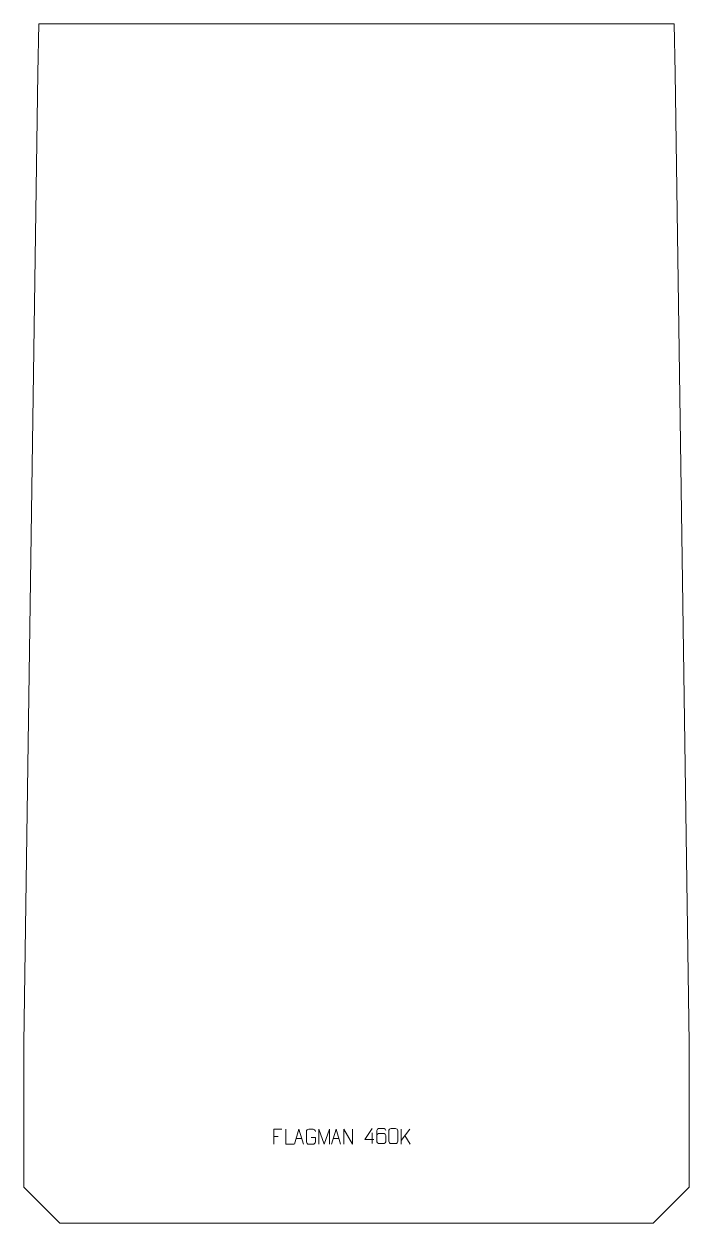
# Model space of a CAD drawing. Header units: millimetres. Extents: x -555 to 555, y -1770 to 230.
import ezdxf

# ---------------------------------------------------------------- set-up
doc = ezdxf.new("R2010")
doc.units = ezdxf.units.MM
doc.header["$MEASUREMENT"] = 0
doc.layers.add('layer 1', color=7, linetype='Continuous')

msp = doc.modelspace()

# ---------------------------------------------------------------- linework, layer by layer
at = {"layer": 'layer 1', "color": 242, "lineweight": 9}
msp.add_open_spline([(495.0002, -1769.9989), (495.0002, -1769.9989), (-495.0002, -1769.9989), (-495.0002, -1769.9989), (-495.0002, -1769.9989), (-495.0002, -1769.9989), (-554.9998, -1709.9994), (-554.9998, -1709.9994), (-554.9998, -1709.9994), (-554.9998, -1709.9994), (-554.9998, -1469.9985), (-554.9998, -1469.9985), (-554.9998, -1469.9985), (-554.9998, -1469.9985), (-531.7561, 147.7094), (-531.7561, 147.7094), (-531.7561, 147.7094), (-531.7561, 147.7094), (-530.4412, 230.0001), (-530.4412, 230.0001), (-530.4412, 230.0001), (-530.4412, 230.0001), (530.4392, 230.0001), (530.4392, 230.0001), (530.4392, 230.0001), (530.4392, 230.0001), (531.7576, 147.7094), (531.7576, 147.7094), (531.7576, 147.7094), (531.7576, 147.7094), (554.9998, -1469.9985), (554.9998, -1469.9985), (554.9998, -1469.9985), (554.9998, -1469.9985), (554.9998, -1709.9994), (554.9998, -1709.9994), (554.9998, -1709.9994), (554.9998, -1709.9994), (495.0002, -1769.9989), (495.0002, -1769.9989)], degree=3, knots=[0, 0, 0, 0, 0.090909091, 0.090909091, 0.090909091, 0.090909091, 0.181818182, 0.181818182, 0.181818182, 0.181818182, 0.272727273, 0.272727273, 0.272727273, 0.272727273, 0.363636364, 0.363636364, 0.363636364, 0.363636364, 0.454545455, 0.454545455, 0.454545455, 0.454545455, 0.545454545, 0.545454545, 0.545454545, 0.545454545, 0.636363636, 0.636363636, 0.636363636, 0.636363636, 0.727272727, 0.727272727, 0.727272727, 0.727272727, 0.818181818, 0.818181818, 0.818181818, 0.818181818, 1, 1, 1, 1], dxfattribs=at)
at = {"layer": 'layer 1', "color": 250, "lineweight": 9}
for points, knots in [([(-124.8745, -1613.5341), (-124.8745, -1613.5341), (-137.7485, -1613.5341), (-137.7485, -1613.5341), (-137.7485, -1613.5341), (-137.7485, -1613.5341), (-137.7485, -1638.4877), (-137.7485, -1638.4877)], [0, 0, 0, 0, 0.333333333, 0.333333333, 0.333333333, 0.333333333, 1, 1, 1, 1]), ([(-104.837, -1638.4877), (-104.837, -1638.4877), (-117.7861, -1638.4877), (-117.7861, -1638.4877), (-117.7861, -1638.4877), (-117.7861, -1638.4877), (-117.7861, -1613.5341), (-117.7861, -1613.5341)], [0, 0, 0, 0, 0.333333333, 0.333333333, 0.333333333, 0.333333333, 1, 1, 1, 1]), ([(-103.5299, -1638.4876), (-103.5299, -1638.4876), (-96.1589, -1613.5341), (-96.1589, -1613.5341), (-96.1589, -1613.5341), (-96.1589, -1613.5341), (-88.589, -1638.4876), (-88.589, -1638.4876)], [0, 0, 0, 0, 0.333333333, 0.333333333, 0.333333333, 0.333333333, 1, 1, 1, 1]), ([(-75.8045, -1627.5019), (-75.8045, -1627.5019), (-68.6364, -1627.5019), (-68.6364, -1627.5019), (-68.6364, -1627.5019), (-68.6364, -1627.5019), (-68.6364, -1634.67), (-68.6364, -1634.67), (-68.6364, -1634.67), (-68.7761, -1636.9934), (-70.4533, -1638.473), (-72.6011, -1638.4838), (-72.6011, -1638.4838), (-74.9329, -1638.4834), (-77.2649, -1638.4834), (-79.5964, -1638.4838), (-79.5964, -1638.4838), (-81.5213, -1638.5892), (-83.4935, -1636.7047), (-83.4823, -1634.6874), (-83.4823, -1634.6874), (-83.4819, -1628.9173), (-83.4819, -1623.1476), (-83.4823, -1617.3783), (-83.4823, -1617.3783), (-83.4781, -1615.2402), (-81.7313, -1613.521), (-79.579, -1613.5344), (-79.579, -1613.5344), (-77.2533, -1613.5344), (-74.9272, -1613.5344), (-72.6011, -1613.5344), (-72.6011, -1613.5344), (-70.6544, -1613.499), (-68.663, -1614.9905), (-68.6364, -1617.4282)], [0, 0, 0, 0, 0.1, 0.1, 0.1, 0.1, 0.2, 0.2, 0.2, 0.2, 0.3, 0.3, 0.3, 0.3, 0.4, 0.4, 0.4, 0.4, 0.5, 0.5, 0.5, 0.5, 0.6, 0.6, 0.6, 0.6, 0.7, 0.7, 0.7, 0.7, 0.8, 0.8, 0.8, 0.8, 1, 1, 1, 1]), ([(-62.9019, -1638.4898), (-62.9019, -1638.4898), (-62.9019, -1613.5319), (-62.9019, -1613.5319), (-62.9019, -1613.5319), (-62.9019, -1613.5319), (-53.9768, -1638.4898), (-53.9768, -1638.4898), (-53.9768, -1638.4898), (-53.9768, -1638.4898), (-45.2169, -1613.5324), (-45.2169, -1613.5324), (-45.2169, -1613.5324), (-45.2169, -1613.5324), (-45.2169, -1638.4898), (-45.2169, -1638.4898)], [0, 0, 0, 0, 0.2, 0.2, 0.2, 0.2, 0.4, 0.4, 0.4, 0.4, 0.6, 0.6, 0.6, 0.6, 1, 1, 1, 1]), ([(-41.5299, -1638.4876), (-41.5299, -1638.4876), (-34.1589, -1613.5341), (-34.1589, -1613.5341), (-34.1589, -1613.5341), (-34.1589, -1613.5341), (-26.589, -1638.4876), (-26.589, -1638.4876)], [0, 0, 0, 0, 0.333333333, 0.333333333, 0.333333333, 0.333333333, 1, 1, 1, 1]), ([(-21.3868, -1638.4876), (-21.3868, -1638.4876), (-21.3868, -1613.5341), (-21.3868, -1613.5341), (-21.3868, -1613.5341), (-21.3868, -1613.5341), (-6.732, -1638.4876), (-6.732, -1638.4876), (-6.732, -1638.4876), (-6.732, -1638.4876), (-6.732, -1613.5341), (-6.732, -1613.5341)], [0, 0, 0, 0, 0.25, 0.25, 0.25, 0.25, 0.5, 0.5, 0.5, 0.5, 1, 1, 1, 1]), ([(28.8847, -1630.5999), (28.8847, -1630.5999), (14.063, -1630.5999), (14.063, -1630.5999), (14.063, -1630.5999), (14.063, -1630.5999), (25.9406, -1612.5294), (25.9406, -1612.5294)], [0, 0, 0, 0, 0.333333333, 0.333333333, 0.333333333, 0.333333333, 1, 1, 1, 1]), ([(48.9037, -1615.4758), (48.8796, -1614.1363), (47.5234, -1612.4831), (45.9515, -1612.5174), (45.9515, -1612.5174), (42.9667, -1612.5177), (39.9815, -1612.5177), (36.9961, -1612.5174), (36.9961, -1612.5174), (35.777, -1612.5025), (34.0488, -1613.9401), (34.0438, -1615.4758), (34.0438, -1615.4758), (34.0441, -1621.8363), (34.0441, -1628.1971), (34.0438, -1634.5578), (34.0438, -1634.5578), (34.0485, -1635.7207), (35.777, -1637.4918), (36.9961, -1637.5162), (36.9961, -1637.5162), (39.9815, -1637.5159), (42.9667, -1637.5159), (45.9515, -1637.5162), (45.9515, -1637.5162), (47.2296, -1637.4724), (48.8993, -1635.8579), (48.9037, -1634.5578), (48.9037, -1634.5578), (48.9037, -1630.9745), (48.9037, -1627.3914), (48.9037, -1623.8087), (48.9037, -1623.8087), (48.8652, -1622.3305), (47.2825, -1620.8976), (45.9515, -1620.8996), (45.9515, -1620.8996), (42.9667, -1620.8993), (39.9815, -1620.8993), (36.9961, -1620.8996), (36.9961, -1620.8996), (35.6666, -1620.8946), (34.0236, -1622.4019), (34.0653, -1623.8304)], [0, 0, 0, 0, 0.083333333, 0.083333333, 0.083333333, 0.083333333, 0.166666667, 0.166666667, 0.166666667, 0.166666667, 0.25, 0.25, 0.25, 0.25, 0.333333333, 0.333333333, 0.333333333, 0.333333333, 0.416666667, 0.416666667, 0.416666667, 0.416666667, 0.5, 0.5, 0.5, 0.5, 0.583333333, 0.583333333, 0.583333333, 0.583333333, 0.666666667, 0.666666667, 0.666666667, 0.666666667, 0.75, 0.75, 0.75, 0.75, 0.833333333, 0.833333333, 0.833333333, 0.833333333, 1, 1, 1, 1]), ([(57.893, -1612.5172), (60.2591, -1612.5172), (62.6256, -1612.5172), (64.9921, -1612.5172), (64.9921, -1612.5172), (66.9726, -1612.4816), (68.9986, -1613.9759), (69.0257, -1616.418), (69.0257, -1616.418), (69.0253, -1622.1754), (69.0253, -1627.9332), (69.0257, -1633.6914), (69.0257, -1633.6914), (68.8836, -1636.019), (67.1772, -1637.5013), (64.9921, -1637.5121), (64.9921, -1637.5121), (62.6197, -1637.5117), (60.2473, -1637.5117), (57.8753, -1637.5121), (57.8753, -1637.5121), (55.9168, -1637.6177), (53.9104, -1635.7298), (53.9218, -1633.7088), (53.9218, -1633.7088), (53.9222, -1627.9282), (53.9222, -1622.1479), (53.9218, -1616.3681), (53.9218, -1616.3681), (53.9261, -1614.2261), (55.7032, -1612.5036), (57.893, -1612.5172)], [0, 0, 0, 0, 0.111111111, 0.111111111, 0.111111111, 0.111111111, 0.222222222, 0.222222222, 0.222222222, 0.222222222, 0.333333333, 0.333333333, 0.333333333, 0.333333333, 0.444444444, 0.444444444, 0.444444444, 0.444444444, 0.555555556, 0.555555556, 0.555555556, 0.555555556, 0.666666667, 0.666666667, 0.666666667, 0.666666667, 0.777777778, 0.777777778, 0.777777778, 0.777777778, 1, 1, 1, 1])]:
    msp.add_open_spline(points, degree=3, knots=knots, dxfattribs=at)
for points in [[(25.9406, -1619.8388), (25.9406, -1619.8388), (25.9406, -1637.5035), (25.9406, -1637.5035)], [(74.6947, -1613.5461), (74.6947, -1613.5461), (74.6947, -1638.4997), (74.6947, -1638.4997)], [(89.0709, -1613.5461), (89.0709, -1613.5461), (74.6947, -1632.1858), (74.6947, -1632.1858)], [(-137.7485, -1625.4138), (-137.7485, -1625.4138), (-130.5804, -1625.4138), (-130.5804, -1625.4138)], [(-100.8073, -1629.2382), (-100.8073, -1629.2382), (-91.3116, -1629.2382), (-91.3116, -1629.2382)], [(-38.8073, -1629.2382), (-38.8073, -1629.2382), (-29.3116, -1629.2382), (-29.3116, -1629.2382)], [(89.3962, -1638.4039), (89.3962, -1638.4039), (80.9257, -1624.0903), (80.9257, -1624.0903)]]:
    msp.add_open_spline(points, degree=3, dxfattribs=at)

doc.saveas('drawing.dxf')
